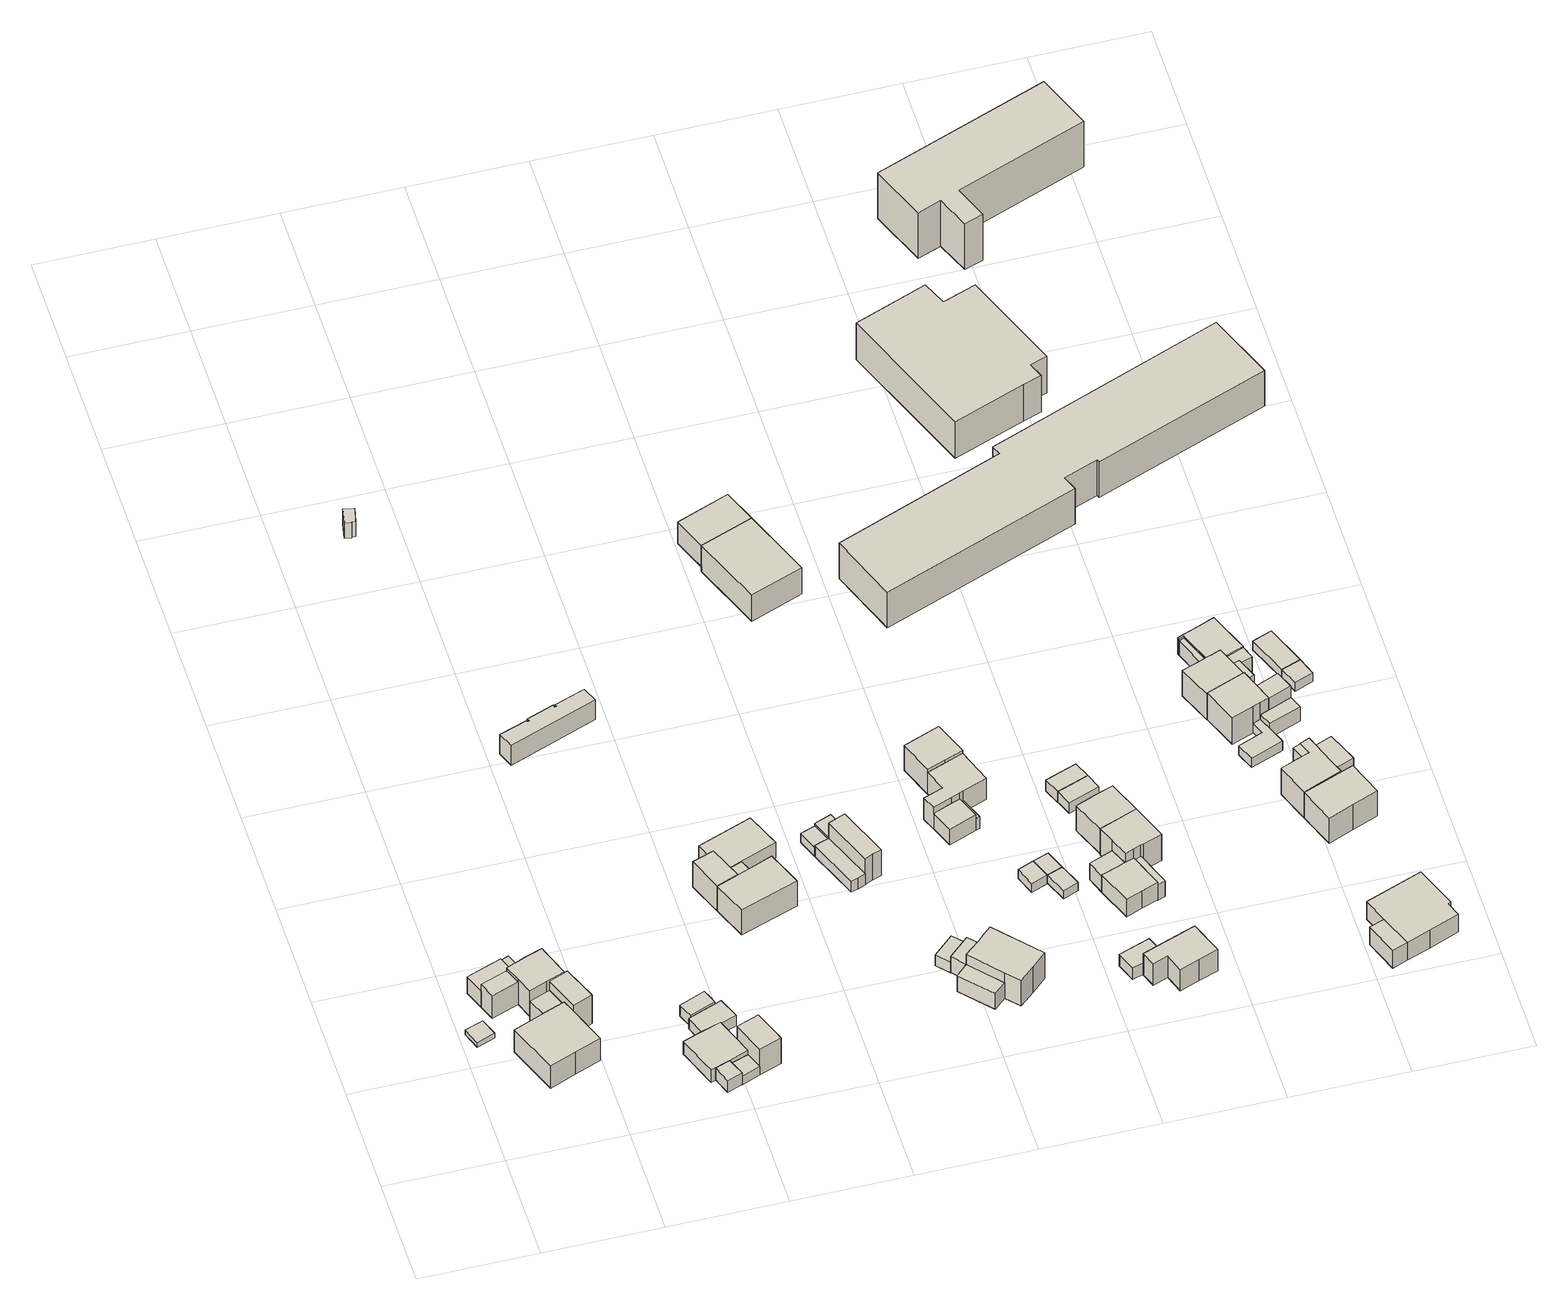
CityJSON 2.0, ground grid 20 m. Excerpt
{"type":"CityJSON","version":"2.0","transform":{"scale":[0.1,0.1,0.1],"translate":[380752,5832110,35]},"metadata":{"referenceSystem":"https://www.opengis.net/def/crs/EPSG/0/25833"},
"CityObjects":{
"building1":{"type":"Building","attributes":{"Gemeindeschluessel":"11000012","BezugspunktDach":"2200","function":"31001_2000","measuredHeight":1.14,"storeysAboveGround":1},"address":[{"country":"Germany","locality":"Berlin","thoroughfareNumber":"2 (1)","thoroughfareName":"Polziner Weg"}],"geometry":[{"type":"Solid","lod":"1","boundaries":[[[[0,1,2,3]],[[4,5,6,7]],[[4,7,3,2]],[[5,4,2,1]],[[6,5,1,0]],[[7,6,0,3]]]]}]},
"building2":{"type":"Building","attributes":{"Gemeindeschluessel":"11000012","function":"31001_1010"},"address":[{"country":"Germany","locality":"Berlin","thoroughfareNumber":"2","thoroughfareName":"Polziner Weg"}],"children":["building2-1","building2-2","building2-3"]},
"building2-1":{"type":"BuildingPart","attributes":{"BezugspunktDach":"2200","measuredHeight":6.53,"storeysAboveGround":1},"parents":["building2"],"geometry":[{"type":"MultiSurface","lod":"1","boundaries":[[[8,9,10,11,12,13,14,15,16]],[[17,18,19,20,21,22,23,24,25]],[[26,27,16,15]],[[18,17,15,14]],[[19,18,14,13]],[[20,19,13,12]],[[21,20,12,11]],[[22,21,11,10]],[[23,22,10,9]],[[24,23,9,8]],[[28,29,8,16]],[[30,17,25,27,26]],[[25,24,29,28]]]}]},
"building2-2":{"type":"BuildingPart","attributes":{"BezugspunktDach":"2200","measuredHeight":5.23,"storeysAboveGround":1},"parents":["building2"],"geometry":[{"type":"MultiSurface","lod":"1","boundaries":[[[31,29,28,32]],[[25,24,33,34]],[[33,24,29,31]],[[34,33,31,32]],[[35,36,37,34]],[[24,25,28,29]]]}]},
"building2-3":{"type":"BuildingPart","attributes":{"BezugspunktDach":"2200","measuredHeight":4.22,"storeysAboveGround":1},"parents":["building2"],"geometry":[{"type":"MultiSurface","lod":"1","boundaries":[[[35,36,26,38,39,40]],[[41,42,17,37,34,43]],[[41,43,40,39]],[[42,41,39,38]],[[17,42,38,26]],[[17,25,37]],[[43,34,35,40]],[[26,27,25,17]],[[37,25,27,36]],[[34,37,36,35]]]}]},
"building3":{"type":"Building","attributes":{"Gemeindeschluessel":"11000012","function":"31001_1010"},"address":[{"country":"Germany","locality":"Berlin","thoroughfareNumber":"4","thoroughfareName":"Polziner Weg"}],"children":["building3-1","building3-2","building3-3"]},
"building3-1":{"type":"BuildingPart","attributes":{"BezugspunktDach":"2200","measuredHeight":5.72,"storeysAboveGround":1},"parents":["building3"],"geometry":[{"type":"MultiSurface","lod":"1","boundaries":[[[44,45,46,47,48,49,50,51]],[[52,53,54,55,56,57,58,59]],[[52,59,51,50]],[[53,52,50,49]],[[60,61,62,49,48]],[[56,55,47,46]],[[57,56,46,45]],[[58,57,45,44]],[[59,58,44,51]],[[54,53,62,61,60]],[[55,54,48,47,63]]]}]},
"building3-2":{"type":"BuildingPart","attributes":{"BezugspunktDach":"2200","measuredHeight":4.4,"storeysAboveGround":1},"parents":["building3"],"geometry":[{"type":"MultiSurface","lod":"1","boundaries":[[[62,61,64,65]],[[66,54,53,67]],[[66,67,65,64]],[[67,53,62,65]],[[54,66,64,61]],[[53,54,61,62,68]]]}]},
"building3-3":{"type":"BuildingPart","attributes":{"BezugspunktDach":"2200","measuredHeight":7.41,"storeysAboveGround":1},"parents":["building3"],"geometry":[{"type":"MultiSurface","lod":"1","boundaries":[[[69,70,71,72]],[[73,74,55,66]],[[73,66,72,71]],[[74,73,71,70]],[[55,74,70,69]],[[64,61,48,47,55,69,72]],[[55,54,75,54,66]],[[48,54,55,47]],[[66,54,75,61,64]]]}]},
"building4":{"type":"Building","attributes":{"Gemeindeschluessel":"11000012","BezugspunktDach":"2200","function":"51009_1610","measuredHeight":3.22,"storeysAboveGround":0},"address":[{"country":"Germany","locality":"Berlin"}],"geometry":[{"type":"Solid","lod":"1","boundaries":[[[[76,77,78,79]],[[80,81,82,83]],[[80,83,79,78]],[[81,80,78,77]],[[82,81,77,76]],[[83,82,76,79]]]]}]},
"building5":{"type":"Building","attributes":{"Gemeindeschluessel":"11000012","BezugspunktDach":"2200","function":"51009_1610","measuredHeight":2.72,"storeysAboveGround":0},"address":[{"country":"Germany","locality":"Berlin"}],"geometry":[{"type":"Solid","lod":"1","boundaries":[[[[84,85,86,87]],[[88,89,90,91]],[[88,91,87,86]],[[89,88,86,85]],[[90,89,85,84]],[[91,90,84,87]]]]}]},
"building6":{"type":"Building","attributes":{"Gemeindeschluessel":"11000012","function":"31001_1010"},"address":[{"country":"Germany","locality":"Berlin","thoroughfareNumber":"6","thoroughfareName":"Polziner Weg"}],"children":["building6-1","building6-2","building6-3"]},
"building6-1":{"type":"BuildingPart","attributes":{"BezugspunktDach":"2200","measuredHeight":3.84,"storeysAboveGround":1},"parents":["building6"],"geometry":[{"type":"MultiSurface","lod":"1","boundaries":[[[92,93,94,95,96,97,98]],[[99,100,101,102,103,104,105]],[[99,105,98,97]],[[100,99,97,96]],[[101,100,96,95]],[[106,107,94,93]],[[104,103,93,92]],[[105,104,92,98]],[[102,101,95,94]],[[103,102,107,106]]]}]},
"building6-2":{"type":"BuildingPart","attributes":{"BezugspunktDach":"2200","measuredHeight":1.97,"storeysAboveGround":1},"parents":["building6"],"geometry":[{"type":"MultiSurface","lod":"1","boundaries":[[[108,109,107,106]],[[102,110,111,103]],[[103,106,103,102]],[[111,110,109,108]],[[103,111,108,106]],[[107,102,103,106]],[[110,112,102,107,109]]]}]},
"building6-3":{"type":"BuildingPart","attributes":{"BezugspunktDach":"2200","measuredHeight":6.84,"storeysAboveGround":1},"parents":["building6"],"geometry":[{"type":"MultiSurface","lod":"1","boundaries":[[[113,114,115,116]],[[117,118,110,101]],[[117,101,116,115]],[[118,117,115,114]],[[110,118,114,113]],[[95,94,102,107,109,113,116]],[[101,102,94,95]],[[110,109,107,102]]]}]},
"building7":{"type":"Building","attributes":{"Gemeindeschluessel":"11000012","BezugspunktDach":"2200","function":"31001_2723","measuredHeight":2.74,"storeysAboveGround":1},"address":[{"country":"Germany","locality":"Berlin","thoroughfareNumber":"4 (1)","thoroughfareName":"Polziner Weg"}],"geometry":[{"type":"Solid","lod":"1","boundaries":[[[[119,120,121,122,123]],[[124,125,126,127,128]],[[124,128,123,122]],[[125,124,122,121]],[[126,125,121,120]],[[127,126,120,119]],[[128,127,119,123]]]]}]},
"building8":{"type":"Building","attributes":{"Gemeindeschluessel":"11000012","BezugspunktDach":"2200","function":"31001_2463","measuredHeight":2.42,"storeysAboveGround":1},"address":[{"country":"Germany","locality":"Berlin","thoroughfareNumber":"6 (1)","thoroughfareName":"Polziner Weg"}],"geometry":[{"type":"Solid","lod":"1","boundaries":[[[[129,130,131,132,133]],[[134,135,136,137,138]],[[134,138,133,132]],[[135,134,132,131]],[[136,135,131,130]],[[137,136,130,129]],[[138,137,129,133]]]]}]},
"building9":{"type":"Building","attributes":{"Gemeindeschluessel":"11000012","BezugspunktDach":"2200","function":"51009_1610","measuredHeight":3.54,"storeysAboveGround":0},"address":[{"country":"Germany","locality":"Berlin"}],"geometry":[{"type":"Solid","lod":"1","boundaries":[[[[139,140,141,142,143,144]],[[145,146,147,148,149,150]],[[145,150,144,143]],[[146,145,143,142]],[[147,146,142,141]],[[148,147,141,140]],[[149,148,140,139]],[[150,149,139,144]]]]}]},
"building10":{"type":"Building","attributes":{"Gemeindeschluessel":"11000012","BezugspunktDach":"2200","function":"51009_1610","measuredHeight":4.52,"storeysAboveGround":0},"address":[{"country":"Germany","locality":"Berlin"}],"geometry":[{"type":"Solid","lod":"1","boundaries":[[[[151,152,153,154,155,156,157,158,159,160,161,162]],[[163,164,165,166,167,168,169,170,171,172,173,174]],[[163,174,162,161]],[[164,163,161,160]],[[165,164,160,159]],[[166,165,159,158]],[[167,166,158,157]],[[168,167,157,156]],[[169,168,156,155]],[[170,169,155,154]],[[171,170,154,153]],[[172,171,153,152]],[[173,172,152,151]],[[174,173,151,162]]]]}]},
"building11":{"type":"Building","attributes":{"Gemeindeschluessel":"11000012","BezugspunktDach":"2200","function":"31001_1010","measuredHeight":6.5,"storeysAboveGround":1},"address":[{"country":"Germany","locality":"Berlin","thoroughfareNumber":"3","thoroughfareName":"Polziner Weg"}],"geometry":[{"type":"Solid","lod":"1","boundaries":[[[[175,176,177,178,179,180]],[[181,182,183,184,185,186]],[[181,186,180,179]],[[182,181,179,178]],[[183,182,178,177]],[[184,183,177,176]],[[185,184,176,175]],[[186,185,175,180]]]]}]},
"building12":{"type":"Building","attributes":{"Gemeindeschluessel":"11000012","function":"31001_1010"},"address":[{"country":"Germany","locality":"Berlin","thoroughfareNumber":"1","thoroughfareName":"Polziner Weg"}],"children":["building12-1","building12-2","building12-3"]},
"building12-1":{"type":"BuildingPart","attributes":{"BezugspunktDach":"2200","measuredHeight":3.64,"storeysAboveGround":1},"parents":["building12"],"geometry":[{"type":"MultiSurface","lod":"1","boundaries":[[[187,188,189,190]],[[191,192,193,194]],[[191,194,190,189]],[[192,191,189,188]],[[192,188,195,196]],[[194,197,198,190]],[[193,196,195,187]],[[193,187,198,197]]]}]},
"building12-2":{"type":"BuildingPart","attributes":{"BezugspunktDach":"2200","measuredHeight":3.64,"storeysAboveGround":1},"parents":["building12"],"geometry":[{"type":"Solid","lod":"1","boundaries":[[[[199,200,195,187]],[[196,182,201,193]],[[182,196,195,200]],[[201,182,200,199]],[[196,193,187,195]],[[201,199,187,193]]]]}]},
"building12-3":{"type":"BuildingPart","attributes":{"BezugspunktDach":"2200","measuredHeight":6.22,"storeysAboveGround":1},"parents":["building12"],"geometry":[{"type":"MultiSurface","lod":"1","boundaries":[[[202,203,204,205,206]],[[207,197,201,186,208]],[[207,208,206,205]],[[197,207,205,204]],[[201,199,187,198,204,203]],[[197,193,201]],[[186,201,203,202]],[[208,186,202,206]],[[198,187,193,197]],[[199,201,193,187]]]}]},
"building13":{"type":"Building","attributes":{"Gemeindeschluessel":"11000012","BezugspunktDach":"2200","function":"31001_2000","measuredHeight":2.04,"storeysAboveGround":1},"address":[{"country":"Germany","locality":"Berlin","thoroughfareNumber":"1 (1)","thoroughfareName":"Polziner Weg"}],"geometry":[{"type":"Solid","lod":"1","boundaries":[[[[209,210,211,212]],[[213,214,215,216]],[[213,216,212,211]],[[214,213,211,210]],[[215,214,210,209]],[[216,215,209,212]]]]}]},
"building14":{"type":"Building","attributes":{"Gemeindeschluessel":"11000012","BezugspunktDach":"2200","function":"31001_2000","measuredHeight":2.88,"storeysAboveGround":1},"address":[{"country":"Germany","locality":"Berlin","thoroughfareNumber":"3 (1)","thoroughfareName":"Polziner Weg"}],"geometry":[{"type":"Solid","lod":"1","boundaries":[[[[217,218,219,220,221,222]],[[223,214,224,225,226,215]],[[223,215,222,221]],[[214,223,221,220]],[[224,214,220,219]],[[225,224,219,218]],[[226,225,218,217]],[[215,226,217,222]]]]}]},
"building15":{"type":"Building","attributes":{"Gemeindeschluessel":"11000012","BezugspunktDach":"2200","function":"31001_2000","measuredHeight":3.26,"storeysAboveGround":1},"address":[{"country":"Germany","locality":"Berlin","thoroughfareNumber":"2 (1)","thoroughfareName":"Zanower Weg"}],"geometry":[{"type":"Solid","lod":"1","boundaries":[[[[227,228,229,230]],[[231,232,233,234]],[[231,234,230,229]],[[232,231,229,228]],[[233,232,228,227]],[[234,233,227,230]]]]}]},
"building16":{"type":"Building","attributes":{"Gemeindeschluessel":"11000012","BezugspunktDach":"2200","function":"31001_2000","measuredHeight":6.77,"storeysAboveGround":1},"address":[{"country":"Germany","locality":"Berlin","thoroughfareNumber":"4 (2)","thoroughfareName":"Zanower Weg"}],"geometry":[{"type":"Solid","lod":"1","boundaries":[[[[235,236,237,238,239]],[[232,240,241,242,233]],[[232,233,239,238]],[[240,232,238,237]],[[241,240,237,236]],[[242,241,236,235]],[[233,242,235,239]]]]}]},
"building17":{"type":"Building","attributes":{"Gemeindeschluessel":"11000012","BezugspunktDach":"2200","function":"31001_2463","measuredHeight":2.35,"storeysAboveGround":1},"address":[{"country":"Germany","locality":"Berlin","thoroughfareNumber":"5 (1)","thoroughfareName":"Polziner Weg"}],"geometry":[{"type":"Solid","lod":"1","boundaries":[[[[243,244,245,246]],[[247,248,249,250]],[[247,250,246,245]],[[248,247,245,244]],[[249,248,244,243]],[[250,249,243,246]]]]}]},
"building18":{"type":"Building","attributes":{"Gemeindeschluessel":"11000012","function":"31001_1010"},"address":[{"country":"Germany","locality":"Berlin","thoroughfareNumber":"5","thoroughfareName":"Polziner Weg"}],"children":["building18-1","building18-2","building18-3"]},
"building18-1":{"type":"BuildingPart","attributes":{"BezugspunktDach":"2200","measuredHeight":8.25,"storeysAboveGround":1},"parents":["building18"],"geometry":[{"type":"MultiSurface","lod":"1","boundaries":[[[251,252,253,254,255,256,257,258]],[[259,260,261,262,263,264,265,266]],[[267,268,258,257]],[[260,269,267,259,257,256]],[[261,260,256,255]],[[262,261,255,254]],[[263,262,254,253]],[[264,263,253,252]],[[265,264,252,251]],[[266,270,271,272,265,251,258]],[[259,266,268,267]],[[259,267,269,260,273]],[[265,272,271,270]]]}]},
"building18-2":{"type":"BuildingPart","attributes":{"BezugspunktDach":"2200","measuredHeight":3.65,"storeysAboveGround":1},"parents":["building18"],"geometry":[{"type":"Solid","lod":"1","boundaries":[[[[274,272,271,268,275]],[[266,270,265,276,277]],[[266,277,275,268]],[[270,266,268,271]],[[276,265,272,274]],[[277,276,274,275]],[[265,270,271,272]]]]}]},
"building18-3":{"type":"BuildingPart","attributes":{"BezugspunktDach":"2200","measuredHeight":3.65,"storeysAboveGround":1},"parents":["building18"],"geometry":[{"type":"MultiSurface","lod":"1","boundaries":[[[268,269,278,279]],[[280,260,266,281]],[[280,281,279,278]],[[260,280,278,269]],[[260,259,282]],[[281,266,268,279]],[[282,259,267,268,266]],[[269,267,259,260]]]}]},
"building19":{"type":"Building","attributes":{"Gemeindeschluessel":"11000012","function":"31001_1010"},"address":[{"country":"Germany","locality":"Berlin","thoroughfareNumber":"47","thoroughfareName":"Stolpmünder Weg"}],"children":["building19-1","building19-2"]},
"building19-1":{"type":"BuildingPart","attributes":{"BezugspunktDach":"2200","measuredHeight":6.07,"storeysAboveGround":2},"parents":["building19"],"geometry":[{"type":"MultiSurface","lod":"1","boundaries":[[[283,284,285,286]],[[287,288,289,290]],[[287,290,291,292,285]],[[288,287,285,284]],[[289,288,284,283]],[[290,289,283,286]],[[286,285,292,291]]]}]},
"building19-2":{"type":"BuildingPart","attributes":{"BezugspunktDach":"2200","measuredHeight":4.95,"storeysAboveGround":2},"parents":["building19"],"geometry":[{"type":"Solid","lod":"1","boundaries":[[[[286,285,293,294]],[[295,292,291,296]],[[295,296,294,293]],[[292,295,293,285]],[[296,291,286,294]],[[291,292,285,286]]]]}]},
"building20":{"type":"Building","attributes":{"Gemeindeschluessel":"11000012","function":"31001_1010"},"address":[{"country":"Germany","locality":"Berlin","thoroughfareNumber":"4","thoroughfareName":"Zanower Weg"}],"children":["building20-1","building20-2"]},
"building20-1":{"type":"BuildingPart","attributes":{"BezugspunktDach":"2200","measuredHeight":6.42,"storeysAboveGround":1},"parents":["building20"],"geometry":[{"type":"MultiSurface","lod":"1","boundaries":[[[297,298,299,300,301,302,303,304,305,306]],[[307,308,309,310,311,312,313,314,315,316]],[[307,316,306,305]],[[308,307,305,304]],[[309,308,304,303]],[[310,309,303,302]],[[311,310,302,301]],[[312,311,301,300]],[[313,312,300,299]],[[317,318,299,298]],[[319,317,314,298,297]],[[316,315,297,306]],[[314,313,318,317]],[[315,314,317,319]]]}]},
"building20-2":{"type":"BuildingPart","attributes":{"BezugspunktDach":"2200","measuredHeight":3.58,"storeysAboveGround":1},"parents":["building20"],"geometry":[{"type":"MultiSurface","lod":"1","boundaries":[[[320,321,318,319]],[[313,322,323,315]],[[322,313,318,321]],[[323,322,321,320]],[[315,323,320,319]],[[314,317,318,313]],[[319,317,314,315]]]}]},
"building21":{"type":"Building","attributes":{"Gemeindeschluessel":"11000012","BezugspunktDach":"2200","function":"51009_1610","measuredHeight":2.67,"storeysAboveGround":0},"address":[{"country":"Germany","locality":"Berlin"}],"geometry":[{"type":"Solid","lod":"1","boundaries":[[[[324,325,326,327]],[[312,328,322,313]],[[312,313,327,326]],[[328,312,326,325]],[[322,328,325,324]],[[313,322,324,327]]]]}]},
"building22":{"type":"Building","attributes":{"Gemeindeschluessel":"11000012","BezugspunktDach":"2200","function":"31001_1010","measuredHeight":6.58,"storeysAboveGround":1},"address":[{"country":"Germany","locality":"Berlin","thoroughfareNumber":"2","thoroughfareName":"Zanower Weg"}],"geometry":[{"type":"Solid","lod":"1","boundaries":[[[[329,330,331,332,333]],[[334,335,336,337,338]],[[334,338,333,332]],[[335,334,332,331]],[[336,335,331,330]],[[337,336,330,329]],[[338,337,329,333]]]]}]},
"building23":{"type":"Building","attributes":{"Gemeindeschluessel":"11000012","BezugspunktDach":"2200","function":"51009_1610","measuredHeight":2,"storeysAboveGround":0},"address":[{"country":"Germany","locality":"Berlin"}],"geometry":[{"type":"Solid","lod":"1","boundaries":[[[[339,340,341,342]],[[343,344,345,346]],[[343,346,342,341]],[[344,343,341,340]],[[345,344,340,339]],[[346,345,339,342]]]]}]},
"building24":{"type":"Building","attributes":{"Gemeindeschluessel":"11000012","BezugspunktDach":"2200","function":"31001_2000","measuredHeight":1.95,"storeysAboveGround":1},"address":[{"country":"Germany","locality":"Berlin","thoroughfareNumber":"6 (2)","thoroughfareName":"Zanower Weg"}],"geometry":[{"type":"Solid","lod":"1","boundaries":[[[[340,347,348,341]],[[349,350,351,352]],[[349,352,341,348]],[[350,349,348,347]],[[351,350,347,340]],[[352,351,340,341]]]]}]},
"building25":{"type":"Building","attributes":{"Gemeindeschluessel":"11000012","BezugspunktDach":"2200","function":"31001_2000","measuredHeight":1.88,"storeysAboveGround":1},"address":[{"country":"Germany","locality":"Berlin","thoroughfareNumber":"8 (1)","thoroughfareName":"Zanower Weg"}],"geometry":[{"type":"Solid","lod":"1","boundaries":[[[[353,354,347,340]],[[355,356,357,358]],[[355,358,340,347]],[[356,355,347,354]],[[357,356,354,353]],[[358,357,353,340]]]]}]},
"building26":{"type":"Building","attributes":{"Gemeindeschluessel":"11000012","BezugspunktDach":"2200","function":"31001_2463","measuredHeight":2.64,"storeysAboveGround":1},"address":[{"country":"Germany","locality":"Berlin","thoroughfareNumber":"10 (1)","thoroughfareName":"Zanower Weg"}],"geometry":[{"type":"Solid","lod":"1","boundaries":[[[[359,360,361,362,363]],[[364,365,366,367,368]],[[364,368,363,362]],[[365,364,362,361]],[[366,365,361,360]],[[367,366,360,359]],[[368,367,359,363]]]]}]},
"building27":{"type":"Building","attributes":{"Gemeindeschluessel":"11000012","BezugspunktDach":"2200","function":"31001_1010","measuredHeight":6.37,"storeysAboveGround":1},"address":[{"country":"Germany","locality":"Berlin","thoroughfareNumber":"10","thoroughfareName":"Zanower Weg"}],"geometry":[{"type":"Solid","lod":"1","boundaries":[[[[369,370,371,372,373,374,375,376,377]],[[378,379,380,381,382,383,384,385,386]],[[378,386,377,376]],[[379,378,376,375]],[[380,379,375,374]],[[381,380,374,373]],[[382,381,373,372]],[[383,382,372,371]],[[384,383,371,370]],[[385,384,370,369]],[[386,385,369,377]]]]}]},
"building28":{"type":"Building","attributes":{"Gemeindeschluessel":"11000012","function":"31001_1010"},"address":[{"country":"Germany","locality":"Berlin","thoroughfareNumber":"8","thoroughfareName":"Zanower Weg"}],"children":["building28-1","building28-2","building28-3"]},
"building28-1":{"type":"BuildingPart","attributes":{"BezugspunktDach":"2200","measuredHeight":6.66,"storeysAboveGround":1},"parents":["building28"],"geometry":[{"type":"MultiSurface","lod":"1","boundaries":[[[387,388,389,390,391,392,393,394,395]],[[396,397,398,399,400,401,402,403,404]],[[396,404,395,394]],[[397,396,394,393]],[[398,397,393,392]],[[399,398,392,391]],[[400,399,391,390]],[[401,400,390,389]],[[405,406,389,388]],[[407,408,388,387]],[[404,403,387,395]],[[402,401,406,405]],[[403,402,408,407]]]}]},
"building28-2":{"type":"BuildingPart","attributes":{"BezugspunktDach":"2200","measuredHeight":3.77,"storeysAboveGround":1},"parents":["building28"],"geometry":[{"type":"MultiSurface","lod":"1","boundaries":[[[409,408,407,410]],[[403,402,411,412]],[[403,412,410,407]],[[402,408,413,414,411]],[[412,411,409,410]],[[402,403,407,408]],[[411,414,413,409]]]}]},
"building28-3":{"type":"BuildingPart","attributes":{"BezugspunktDach":"2200","measuredHeight":4.34,"storeysAboveGround":1},"parents":["building28"],"geometry":[{"type":"MultiSurface","lod":"1","boundaries":[[[415,416,417,406,418,419]],[[414,401,420,421,422,411]],[[413,409,411,419,418]],[[418,405,408,413,414]],[[420,401,406,417]],[[421,420,417,416]],[[422,421,416,415]],[[411,422,415,419]],[[414,411,409,413]],[[401,402,405,406]],[[414,413,408,402]]]}]},
"building29":{"type":"Building","attributes":{"Gemeindeschluessel":"11000012","BezugspunktDach":"2200","function":"51009_1610","measuredHeight":3.62,"storeysAboveGround":0},"address":[{"country":"Germany","locality":"Berlin"}],"geometry":[{"type":"Solid","lod":"1","boundaries":[[[[423,424,425,426]],[[427,428,429,430]],[[427,430,426,425]],[[428,427,425,424]],[[429,428,424,423]],[[430,429,423,426]]]]}]},
"building30":{"type":"Building","attributes":{"Gemeindeschluessel":"11000012","BezugspunktDach":"2200","function":"31001_2463","measuredHeight":2.4,"storeysAboveGround":1},"address":[{"country":"Germany","locality":"Berlin","thoroughfareNumber":"4 (1)","thoroughfareName":"Zanower Weg"}],"geometry":[{"type":"Solid","lod":"1","boundaries":[[[[431,432,433,434]],[[435,436,437,438]],[[435,438,434,433]],[[436,435,433,432]],[[437,436,432,431]],[[438,437,431,434]]]]}]},
"building31":{"type":"Building","attributes":{"Gemeindeschluessel":"11000012","BezugspunktDach":"2200","function":"31001_1010","measuredHeight":6.38,"storeysAboveGround":1},"address":[{"country":"Germany","locality":"Berlin","thoroughfareNumber":"6","thoroughfareName":"Zanower Weg"}],"geometry":[{"type":"Solid","lod":"1","boundaries":[[[[439,440,441,442,443,444,445]],[[446,447,448,449,450,451,452]],[[446,452,445,444]],[[447,446,444,443]],[[448,447,443,442]],[[449,448,442,441]],[[450,449,441,440]],[[451,450,440,439]],[[452,451,439,445]]]]}]},
"building32":{"type":"Building","attributes":{"Gemeindeschluessel":"11000012","BezugspunktDach":"2200","function":"31001_2463","measuredHeight":2.33,"storeysAboveGround":1},"address":[{"country":"Germany","locality":"Berlin","thoroughfareNumber":"6 (1)","thoroughfareName":"Zanower Weg"}],"geometry":[{"type":"Solid","lod":"1","boundaries":[[[[453,454,432,431]],[[455,456,457,458]],[[455,458,431,432]],[[456,455,432,454]],[[457,456,454,453]],[[458,457,453,431]]]]}]},
"building33":{"type":"Building","attributes":{"Gemeindeschluessel":"11000012","BezugspunktDach":"2200","function":"51009_1610","measuredHeight":2.09,"storeysAboveGround":0},"address":[{"country":"Germany","locality":"Berlin"}],"geometry":[{"type":"Solid","lod":"1","boundaries":[[[[459,460,461,462]],[[463,448,446,464]],[[463,464,462,461]],[[448,463,461,460]],[[446,448,460,459]],[[464,446,459,462]]]]}]},
"building34":{"type":"Building","attributes":{"Gemeindeschluessel":"11000012","function":"31001_1010"},"address":[{"country":"Germany","locality":"Berlin","thoroughfareNumber":"9","thoroughfareName":"Zanower Weg"}],"children":["building34-1","building34-2"]},
"building34-1":{"type":"BuildingPart","attributes":{"BezugspunktDach":"2200","measuredHeight":4.06,"storeysAboveGround":1},"parents":["building34"],"geometry":[{"type":"MultiSurface","lod":"1","boundaries":[[[465,466,467,468,469,470,471,472]],[[473,474,475,476,477,478,479,480]],[[473,480,472,471]],[[474,473,471,470]],[[475,474,470,469]],[[476,475,469,468]],[[477,476,468,467]],[[478,477,467,466]],[[479,478,466,465],[478,479,465,466]],[[480,479,465,472]]]}]},
"building34-2":{"type":"BuildingPart","attributes":{"BezugspunktDach":"2200","measuredHeight":4.06,"storeysAboveGround":1},"parents":["building34"],"geometry":[{"type":"Solid","lod":"1","boundaries":[[[[481,466,465,482]],[[479,478,483,484]],[[479,484,482,465]],[[483,478,466,481]],[[484,483,481,482]],[[478,479,465,466]]]]}]},
"building35":{"type":"Building","attributes":{"Gemeindeschluessel":"11000012","BezugspunktDach":"2200","function":"51009_1610","measuredHeight":2.08,"storeysAboveGround":0},"address":[{"country":"Germany","locality":"Berlin"}],"geometry":[{"type":"Solid","lod":"1","boundaries":[[[[485,486,487,488,489,490,491]],[[492,493,494,495,496,497,498]],[[492,498,491,490]],[[493,492,490,489]],[[494,493,489,488]],[[495,494,488,487]],[[496,495,487,486]],[[497,496,486,485]],[[498,497,485,491]]]]}]},
"building36":{"type":"Building","attributes":{"Gemeindeschluessel":"11000012","BezugspunktDach":"2200","function":"51009_1610","measuredHeight":3.35,"storeysAboveGround":0},"address":[{"country":"Germany","locality":"Berlin"}],"geometry":[{"type":"Solid","lod":"1","boundaries":[[[[499,500,501,502]],[[503,504,505,506]],[[503,506,502,501]],[[504,503,501,500]],[[505,504,500,499]],[[506,505,499,502]]]]}]},
"building37":{"type":"Building","attributes":{"Gemeindeschluessel":"11000012","BezugspunktDach":"2200","function":"31001_1010","measuredHeight":8.34,"storeysAboveGround":1},"address":[{"country":"Germany","locality":"Berlin","thoroughfareNumber":"49, 49A, 49B, 49C, 49D","thoroughfareName":"Stolpmünder Weg"}],"geometry":[{"type":"Solid","lod":"1","boundaries":[[[[507,508,509,510,511,512,513,514,515]],[[516,517,518,519,520,521,522,523,524]],[[516,524,515,514]],[[517,516,514,513]],[[518,517,513,512]],[[519,518,512,511]],[[520,519,511,510]],[[521,520,510,509]],[[522,521,509,508]],[[523,522,508,507]],[[524,523,507,515]]]]}]},
"building38":{"type":"Building","attributes":{"Gemeindeschluessel":"11000012","BezugspunktDach":"2200","function":"31001_1010","measuredHeight":8.16,"storeysAboveGround":1},"address":[{"country":"Germany","locality":"Berlin","thoroughfareNumber":"47A, 47B, 47C, 47D, 47E, 47F, 47G, 47H, 47J, 47K, 47L, 47M, 47N","thoroughfareName":"Stolpmünder Weg"}],"geometry":[{"type":"Solid","lod":"1","boundaries":[[[[525,526,527,528,529,530,531,532,533,534]],[[535,536,537,538,539,540,541,542,543,544]],[[535,544,534,533]],[[536,535,533,532]],[[537,536,532,531]],[[538,537,531,530]],[[539,538,530,529]],[[540,539,529,528]],[[541,540,528,527]],[[542,541,527,526]],[[543,542,526,525]],[[544,543,525,534]]]]}]},
"building39":{"type":"Building","attributes":{"Gemeindeschluessel":"11000012","function":"31001_1010"},"address":[{"country":"Germany","locality":"Berlin","thoroughfareNumber":"1","thoroughfareName":"Zanower Weg"}],"children":["building39-1","building39-2","building39-3"]},
"building39-1":{"type":"BuildingPart","attributes":{"BezugspunktDach":"2200","measuredHeight":6.61,"storeysAboveGround":1},"parents":["building39"],"geometry":[{"type":"MultiSurface","lod":"1","boundaries":[[[545,546,547,548,549,550,551,552,553]],[[554,505,504,555,556,557,558,559,560]],[[554,560,553,552]],[[505,554,552,551]],[[504,505,551,550]],[[561,562,504,550,549]],[[556,563,564,549,548]],[[557,556,548,547]],[[558,557,547,546]],[[559,558,546,545]],[[560,559,545,553]],[[555,504,562,561]],[[555,564,563,556]]]}]},
"building39-2":{"type":"BuildingPart","attributes":{"BezugspunktDach":"2200","measuredHeight":4.2,"storeysAboveGround":1},"parents":["building39"],"geometry":[{"type":"MultiSurface","lod":"1","boundaries":[[[565,566,562,567,568,569,570,571]],[[572,573,574,575,504,503,506,576]],[[572,576,571,570]],[[573,572,570,569]],[[574,573,569,568]],[[577,578,568,567]],[[567,561,564,577]],[[503,504,562,566]],[[506,503,566,565]],[[576,506,565,571]],[[575,574,578,577]],[[504,555,561,562,579]],[[575,577,564,555]]]}]},
"building39-3":{"type":"BuildingPart","attributes":{"BezugspunktDach":"2200","measuredHeight":3.62,"storeysAboveGround":1},"parents":["building39"],"geometry":[{"type":"MultiSurface","lod":"1","boundaries":[[[563,580,581,578,564]],[[574,582,583,556,555]],[[555,575,574]],[[582,574,578,581]],[[583,582,581,580]],[[556,583,580,563]],[[578,574,575,577]],[[577,584,575,555,564]],[[555,556,563,564]]]}]},
"building40":{"type":"Building","attributes":{"Gemeindeschluessel":"11000012","BezugspunktDach":"2200","function":"51009_1610","measuredHeight":5.66,"storeysAboveGround":0},"address":[{"country":"Germany","locality":"Berlin"}],"geometry":[{"type":"Solid","lod":"1","boundaries":[[[[585,586,587,588]],[[589,590,591,592]],[[589,592,588,587]],[[590,589,587,586]],[[591,590,586,585]],[[592,591,585,588]]]]}]},
"building41":{"type":"Building","attributes":{"Gemeindeschluessel":"11000012","function":"31001_1010"},"address":[{"country":"Germany","locality":"Berlin","thoroughfareNumber":"3","thoroughfareName":"Zanower Weg"}],"children":["building41-1","building41-2","building41-3"]},
"building41-1":{"type":"BuildingPart","attributes":{"BezugspunktDach":"2200","measuredHeight":6.34,"storeysAboveGround":1},"parents":["building41"],"geometry":[{"type":"MultiSurface","lod":"1","boundaries":[[[593,594,595,596,597,598,599]],[[600,601,602,603,604,605,606]],[[600,606,599,598]],[[601,600,598,597]],[[602,607,608,597,596]],[[603,609,610,596,595]],[[604,603,595,594]],[[605,604,594,593]],[[606,605,593,599]],[[601,608,607,602]],[[602,610,609,603]]]}]},
"building41-2":{"type":"BuildingPart","attributes":{"BezugspunktDach":"2200","measuredHeight":5.87,"storeysAboveGround":1},"parents":["building41"],"geometry":[{"type":"Solid","lod":"1","boundaries":[[[[607,611,612,608]],[[613,614,602,601]],[[613,601,608,612]],[[614,613,612,611]],[[602,610,615,614,611,607]],[[614,615,610,602]],[[601,602,607,608]]]]}]},
"building41-3":{"type":"BuildingPart","attributes":{"BezugspunktDach":"2200","measuredHeight":3.28,"storeysAboveGround":1},"parents":["building41"],"geometry":[{"type":"MultiSurface","lod":"1","boundaries":[[[616,617,615,609]],[[614,618,619,603]],[[618,614,615,617]],[[619,618,617,616]],[[603,619,616,609]],[[603,609,610,602]],[[614,620,602,621,610,615]]]}]},
"building42":{"type":"Building","attributes":{"Gemeindeschluessel":"11000012","BezugspunktDach":"2200","function":"31001_1010","measuredHeight":6.51,"storeysAboveGround":1},"address":[{"country":"Germany","locality":"Berlin","thoroughfareNumber":"7","thoroughfareName":"Zanower Weg"}],"geometry":[{"type":"Solid","lod":"1","boundaries":[[[[622,623,624,625,626,627,628]],[[629,630,631,632,633,634,635]],[[629,635,628,627]],[[630,629,627,626]],[[631,630,626,625]],[[632,631,625,624]],[[633,632,624,623]],[[634,633,623,622]],[[635,634,622,628]]]]}]},
"building43":{"type":"Building","attributes":{"Gemeindeschluessel":"11000012","function":"31001_1010"},"address":[{"country":"Germany","locality":"Berlin","thoroughfareNumber":"5","thoroughfareName":"Zanower Weg"}],"children":["building43-1","building43-2"]},
"building43-1":{"type":"BuildingPart","attributes":{"BezugspunktDach":"2200","measuredHeight":6.51,"storeysAboveGround":1},"parents":["building43"],"geometry":[{"type":"MultiSurface","lod":"1","boundaries":[[[636,637,638,639,640,641,642,643,644,645]],[[646,647,648,649,650,651,630,652,635,653]],[[646,653,645,644]],[[647,646,644,643]],[[648,647,643,642]],[[649,648,642,641]],[[650,649,641,640]],[[654,655,640,639]],[[630,651,639,638]],[[652,630,638,637]],[[635,652,637,636]],[[653,635,636,645]],[[651,650,655,654]]]}]},
"building43-2":{"type":"BuildingPart","attributes":{"BezugspunktDach":"2200","measuredHeight":3.46,"storeysAboveGround":1},"parents":["building43"],"geometry":[{"type":"Solid","lod":"1","boundaries":[[[[654,656,657,655]],[[658,659,651,650]],[[658,650,655,657]],[[659,658,657,656]],[[651,659,656,654]],[[650,651,654,655]]]]}]},
"building44":{"type":"Building","attributes":{"Gemeindeschluessel":"11000012","BezugspunktDach":"2200","function":"51009_1610","measuredHeight":4.21,"storeysAboveGround":0},"address":[{"country":"Germany","locality":"Berlin"}],"geometry":[{"type":"Solid","lod":"1","boundaries":[[[[660,661,662,663]],[[664,665,600,666]],[[664,666,663,662]],[[665,664,662,661]],[[600,665,661,660]],[[666,600,660,663]]]]}]},
"building45":{"type":"Building","attributes":{"Gemeindeschluessel":"11000012","BezugspunktDach":"2200","function":"31001_2463","measuredHeight":2.02,"storeysAboveGround":1},"address":[{"country":"Germany","locality":"Berlin","thoroughfareNumber":"1 (1)","thoroughfareName":"Zanower Weg"}],"geometry":[{"type":"Solid","lod":"1","boundaries":[[[[667,668,669,670]],[[671,672,673,674]],[[671,674,670,669]],[[672,671,669,668]],[[673,672,668,667]],[[674,673,667,670]]]]}]},
"building46":{"type":"Building","attributes":{"Gemeindeschluessel":"11000012","BezugspunktDach":"2200","function":"31001_2000","measuredHeight":1.97,"storeysAboveGround":1},"address":[{"country":"Germany","locality":"Berlin","thoroughfareNumber":"3 (1)","thoroughfareName":"Zanower Weg"}],"geometry":[{"type":"Solid","lod":"1","boundaries":[[[[675,676,668,667]],[[672,677,678,673]],[[672,673,667,668]],[[677,672,668,676]],[[678,677,676,675]],[[673,678,675,667]]]]}]},
"building47":{"type":"Building","attributes":{"Gemeindeschluessel":"11000012","BezugspunktDach":"2200","function":"31001_1010","measuredHeight":10.58,"storeysAboveGround":3},"address":[{"country":"Germany","locality":"Berlin","thoroughfareNumber":"51, 51A, 51B","thoroughfareName":"Stolpmünder Weg"}],"geometry":[{"type":"Solid","lod":"1","boundaries":[[[[679,680,681,682,683,684,685,686]],[[687,688,689,690,691,692,693,694]],[[687,694,686,685]],[[688,687,685,684]],[[689,688,684,683]],[[690,689,683,682]],[[691,690,682,681]],[[692,691,681,680]],[[693,692,680,679]],[[694,693,679,686]]]]}]}
},
"vertices":[
[21,237,21],[52,249,21],[41,279,21],[10,268,21],[41,279,10],[52,249,10],[21,237,10],[10,268,10],
[105,302,74],[115,273,74],[146,285,74],[177,297,74],[157,353,74],[126,342,74],[122,340,74],[108,335,74],[94,329,74],[108,335,15],[122,340,15],[126,342,15],[157,353,15],[177,297,15],[146,285,15],[115,273,15],[105,302,15],[94,329,15],[108,335,53],[94,329,53],[94,329,67],[105,302,67],[108,335,28],
[58,285,67],[48,312,67],[58,285,15],[48,312,15],[48,312,53],[78,323,53],[78,323,15],
[95,368,53],[65,357,53],[35,346,53],[65,357,15],[95,368,15],[35,346,15],
[108,127,58],[153,145,58],[197,162,58],[173,227,58],[164,250,58],[129,237,58],[119,233,58],[74,215,58],[119,233,7],[129,237,7],[164,250,7],[173,227,7],[197,162,7],[153,145,7],[108,127,7],[74,215,7],[164,250,28],[164,250,51],[129,237,51],[173,227,8],
[150,287,51],[115,273,51],[150,287,7],[115,273,7],[129,237,37],
[173,227,72],[206,240,72],[183,299,72],[150,287,72],[183,299,7],[206,240,7],[164,250,18],
[108,335,49],[122,340,49],[109,374,49],[95,368,49],[109,374,16],[122,340,16],[108,335,16],[95,368,16],
[367,37,42],[393,47,42],[381,77,42],[356,68,42],[381,77,15],[393,47,15],[367,37,15],[356,68,15],
[348,65,43],[381,77,43],[414,89,43],[404,116,43],[389,157,43],[356,146,43],[323,134,43],[356,146,14],[389,157,14],[404,116,14],[414,89,14],[381,77,14],[348,65,14],[323,134,14],[381,77,34],[414,89,34],
[393,47,34],[425,60,34],[425,60,14],[393,47,14],[423,67,14],
[425,60,73],[463,74,73],[442,130,73],[404,116,73],[442,130,14],[463,74,14],
[349,186,40],[393,203,40],[388,216,40],[383,229,40],[339,211,40],[383,229,15],[388,216,15],[393,203,15],[349,186,15],[339,211,15],
[357,146,40],[389,157,40],[417,167,40],[403,203,40],[345,181,40],[403,203,16],[417,167,16],[389,157,16],[357,146,16],[345,181,16],
[113,1281,83],[113,1283,83],[119,1282,83],[125,1309,83],[107,1313,83],[101,1284,83],[107,1313,48],[125,1309,48],[119,1282,48],[113,1283,48],[113,1281,48],[101,1284,48],
[226,772,76],[377,829,76],[366,855,76],[314,836,76],[316,833,76],[312,831,76],[311,836,76],[265,819,76],[267,815,76],[264,813,76],[263,816,76],[215,799,76],[263,816,31],[264,813,31],[267,815,31],[265,819,31],[311,836,31],[312,831,31],[316,833,31],[314,836,31],[366,855,31],[377,829,31],[226,772,31],[215,799,31],
[476,345,76],[575,380,76],[551,441,76],[521,429,76],[502,422,76],[453,403,76],[502,422,19],[521,429,19],[551,441,19],[575,380,19],[476,345,19],[453,403,19],
[477,449,55],[570,485,55],[546,545,55],[453,510,55],[546,545,19],[570,485,19],[477,449,19],[453,510,19],[508,461,55],[508,461,19],[467,475,19],[467,475,55],
[490,417,55],[521,429,55],[490,417,19],
[453,403,77],[490,417,77],[467,475,77],[448,468,77],[430,462,77],[448,468,19],[430,462,19],
[629,471,41],[654,480,41],[641,514,41],[616,505,41],[641,514,20],[654,480,20],[629,471,20],[616,505,20],
[663,384,45],[675,388,45],[688,393,45],[654,480,45],[642,476,45],[629,471,45],[642,476,20],[688,393,20],[675,388,20],[663,384,20],
[654,480,47],[683,492,47],[670,525,47],[641,514,47],[670,525,21],[683,492,21],[654,480,21],[641,514,21],
[688,393,80],[702,399,80],[717,404,80],[683,492,80],[654,480,80],[717,404,21],[702,399,21],[688,393,21],
[766,183,41],[801,215,41],[782,236,41],[747,204,41],[782,236,17],[801,215,17],[766,183,17],[747,204,17],
[832,108,77],[852,86,77],[878,108,77],[903,131,77],[836,206,77],[821,193,77],[811,183,77],[785,161,77],[811,183,18],[821,193,18],[836,206,18],[903,131,18],[878,108,18],[852,86,18],[832,108,18],[785,161,18],[811,183,54],[785,161,54],[821,193,54],[786,161,18],[786,161,54],[832,108,54],[820,192,18],
[812,90,54],[765,142,54],[812,90,18],[765,142,18],
[801,215,54],[766,183,54],[801,215,18],[766,183,18],[806,179,18],
[667,966,85],[757,1000,85],[710,1121,85],[620,1087,85],[710,1121,25],[757,1000,25],[667,966,25],[620,1087,25],[620,1087,36],[710,1121,36],
[688,1179,85],[598,1144,85],[688,1179,36],[598,1144,36],
[821,476,70],[854,489,70],[868,494,70],[875,497,70],[916,513,70],[895,573,70],[864,561,70],[832,549,70],[846,512,70],[812,499,70],[846,512,21],[832,549,21],[864,561,21],[895,573,21],[916,513,21],[875,497,21],[868,494,21],[854,489,21],[821,476,21],[812,499,21],[854,489,57],[868,494,57],[821,476,57],
[836,437,57],[883,455,57],[883,455,21],[836,437,21],
[883,455,48],[890,458,48],[875,497,48],[868,494,48],[890,458,21],
[832,549,77],[864,561,77],[895,573,77],[873,631,77],[811,607,77],[873,631,20],[895,573,20],[864,561,20],[832,549,20],[811,607,20],
[931,307,41],[959,318,41],[946,352,41],[919,341,41],[946,352,21],[959,318,21],[931,307,21],[919,341,21],
[986,328,41],[973,362,41],[973,362,22],[986,328,22],[959,318,22],[946,352,22],
[975,279,41],[1001,290,41],[986,328,23],[1001,290,23],[975,279,23],[959,318,23],
[1033,92,45],[1052,98,45],[1087,111,45],[1074,144,45],[1021,125,45],[1074,144,18],[1087,111,18],[1052,98,18],[1033,92,18],[1021,125,18],
[1061,73,66],[1087,83,66],[1098,50,66],[1132,63,66],[1165,75,66],[1144,132,66],[1112,120,66],[1087,111,66],[1052,98,66],[1087,111,17],[1112,120,17],[1144,132,17],[1165,75,17],[1132,63,17],[1098,50,17],[1087,83,17],[1061,73,17],[1052,98,17],
[1066,326,80],[1079,295,80],[1093,300,80],[1106,305,80],[1111,306,80],[1143,318,80],[1120,380,80],[1087,367,80],[1055,355,80],[1087,367,20],[1120,380,20],[1143,318,20],[1111,306,20],[1106,305,20],[1093,300,20],[1079,295,20],[1066,326,20],[1055,355,20],[1079,295,60],[1093,300,60],[1066,326,57],[1079,295,57],
[1036,279,57],[1025,310,57],[1036,279,20],[1025,310,20],[1065,289,57],[1065,289,20],
[1059,219,60],[1087,230,60],[1115,240,60],[1065,289,60],[1036,279,60],[1115,240,20],[1087,230,20],[1059,219,20],
[1115,240,55],[1128,245,55],[1106,305,55],[1093,300,55],[1106,305,19],[1128,245,19],[1115,240,19],[1093,300,19],
[1021,478,45],[1075,498,45],[1064,526,45],[1010,506,45],[1064,526,20],[1075,498,20],[1021,478,20],[1010,506,20],
[1055,355,79],[1087,367,79],[1120,380,79],[1098,437,79],[1065,425,79],[1056,421,79],[1032,412,79],[1056,421,22],[1065,425,22],[1098,437,22],[1120,380,22],[1087,367,22],[1055,355,22],[1032,412,22],
[1032,450,45],[1085,470,45],[1075,498,21],[1085,470,21],[1032,450,21],[1021,478,21],
[1056,421,43],[1098,437,43],[1089,462,43],[1047,446,43],[1089,462,22],[1047,446,22],
[1432,73,58],[1454,17,58],[1494,32,58],[1545,52,58],[1536,77,58],[1541,80,58],[1513,153,58],[1416,116,58],[1513,153,17],[1541,80,17],[1536,77,17],[1545,52,17],[1494,32,17],[1454,17,17],[1432,73,17],[1416,116,17],
[1427,7,58],[1406,64,58],[1427,7,17],[1406,64,17],
[1329,465,43],[1385,487,43],[1373,518,43],[1364,540,43],[1351,535,43],[1360,513,43],[1317,496,43],[1360,513,22],[1351,535,22],[1364,540,22],[1373,518,22],[1385,487,22],[1329,465,22],[1317,496,22],
[1310,656,53],[1320,659,53],[1294,727,53],[1285,723,53],[1294,727,20],[1320,659,20],[1310,656,20],[1285,723,20],
[1063,1212,105],[1186,1258,105],[1217,1269,105],[1207,1295,105],[1236,1305,105],[1170,1479,105],[1113,1458,105],[1096,1500,105],[971,1452,105],[1096,1500,21],[1113,1458,21],[1170,1479,21],[1236,1305,21],[1207,1295,21],[1217,1269,21],[1186,1258,21],[1063,1212,21],[971,1452,21],
[867,903,99],[1205,1033,99],[1195,1059,99],[1254,1081,99],[1256,1076,99],[1554,1191,99],[1509,1308,99],[1106,1151,99],[1113,1135,99],[823,1022,99],[1113,1135,17],[1106,1151,17],[1509,1308,17],[1554,1191,17],[1256,1076,17],[1254,1081,17],[1195,1059,17],[1205,1033,17],[867,903,17],[823,1022,17],
[1290,581,79],[1323,594,79],[1357,607,79],[1343,644,79],[1335,665,79],[1320,659,79],[1310,656,79],[1301,652,79],[1267,640,79],[1301,652,20],[1335,665,20],[1343,644,20],[1357,607,20],[1323,594,20],[1290,581,20],[1267,640,20],[1335,665,58],[1320,659,58],[1343,644,56],[1335,665,56],
[1285,723,58],[1294,727,58],[1348,670,58],[1376,681,58],[1349,751,58],[1321,740,58],[1284,726,58],[1321,740,20],[1349,751,20],[1376,681,20],[1348,670,20],[1284,726,20],[1348,670,56],[1376,681,56],[1320,659,36],
[1361,650,56],[1384,658,56],[1384,658,20],[1361,650,20],[1348,670,42],
[1396,415,80],[1409,420,80],[1401,442,80],[1388,437,80],[1401,442,23],[1409,420,23],[1396,415,23],[1388,437,23],
[1314,521,82],[1351,535,82],[1364,540,82],[1379,546,82],[1368,577,82],[1357,607,82],[1290,581,82],[1357,607,21],[1368,577,21],[1379,546,21],[1364,540,21],[1351,535,21],[1314,521,21],[1290,581,21],[1379,546,80],[1368,577,80],[1364,540,54],[1379,546,54],
[1419,562,80],[1407,593,80],[1407,593,21],[1419,562,21],[1419,562,54],
[1373,518,54],[1428,539,54],[1428,539,21],[1373,518,21],[1418,561,21],[1379,546,41],
[1402,281,79],[1446,299,79],[1489,316,79],[1467,377,79],[1446,369,79],[1423,360,79],[1379,343,79],[1423,360,21],[1446,369,21],[1467,377,21],[1489,316,21],[1446,299,21],[1402,281,21],[1379,343,21],
[1379,343,81],[1413,356,81],[1446,369,81],[1436,395,81],[1417,449,81],[1401,442,81],[1409,420,81],[1396,415,81],[1391,413,81],[1358,400,81],[1391,413,21],[1396,415,21],[1409,420,21],[1401,442,21],[1417,449,21],[1436,395,21],[1413,356,21],[1358,400,21],[1436,395,56],[1417,449,56],
[1478,412,56],[1457,465,56],[1457,465,21],[1478,412,21],
[1357,607,63],[1375,614,63],[1361,650,63],[1343,644,63],[1361,650,21],[1375,614,21],[1343,644,21],
[1425,634,40],[1458,646,40],[1431,716,40],[1398,703,40],[1431,716,20],[1458,646,20],[1425,634,20],[1398,703,20],
[1438,602,40],[1469,614,40],[1469,614,20],[1438,602,20],
[1120,1626,130],[1160,1641,130],[1183,1584,130],[1215,1595,130],[1193,1654,130],[1418,1740,130],[1381,1837,130],[1082,1723,130],[1381,1837,25],[1418,1740,25],[1193,1654,25],[1215,1595,25],[1183,1584,25],[1160,1641,25],[1120,1626,25],[1082,1723,25]
]}
